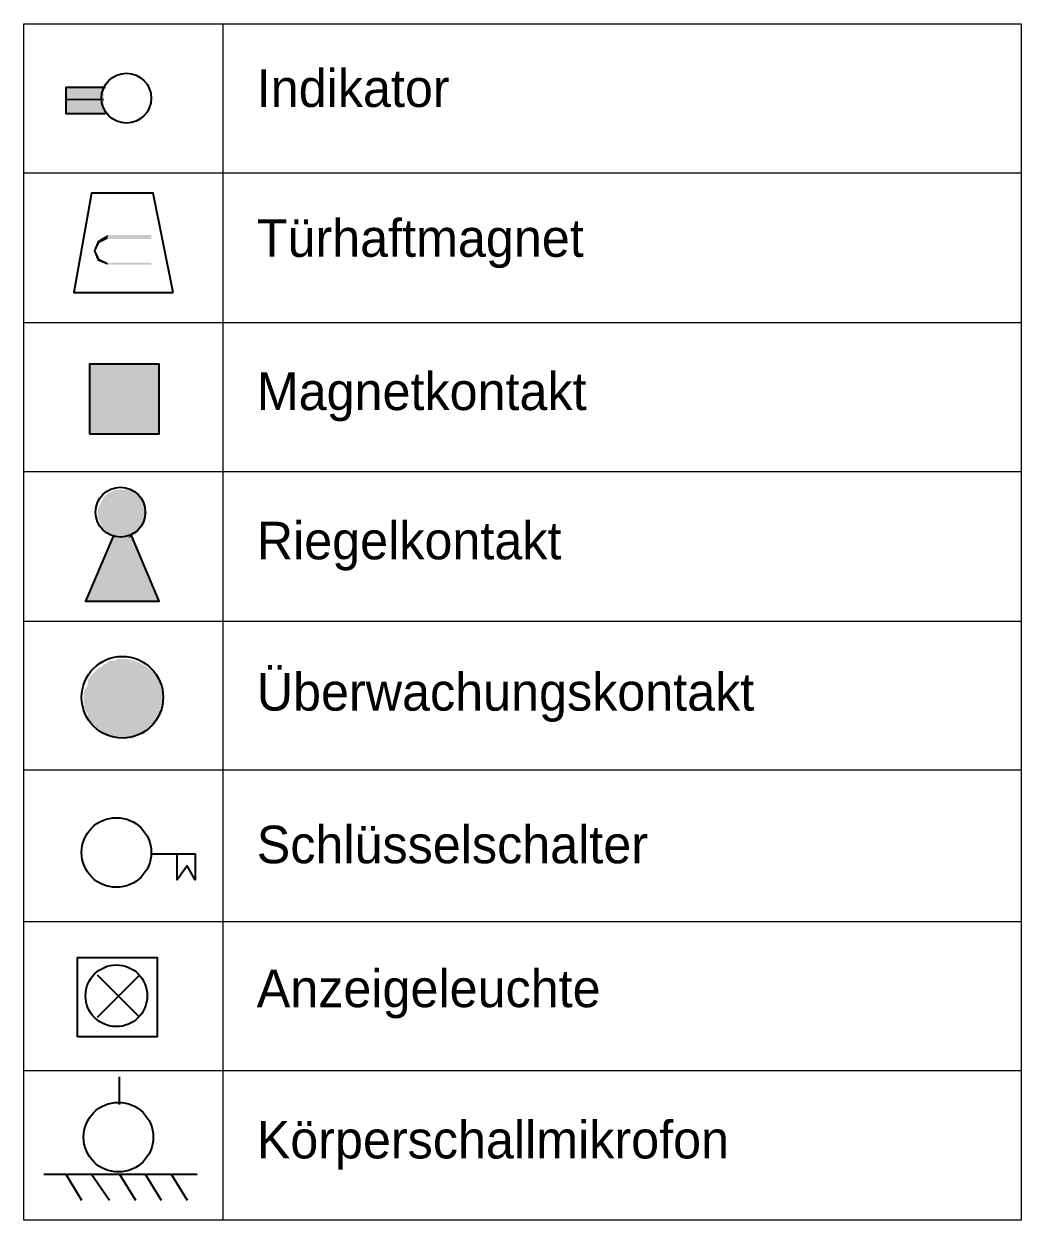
# Model space of a CAD drawing. Header units: millimetres. Extents: x -10377 to 8287, y -8757 to 3333.
# Drawn here: x 6345 to 8287, y -8237 to -5908 of the extents above; entities that cross this region are included whole.
import ezdxf

# ---------------------------------------------------------------- set-up
doc = ezdxf.new("R2010")
doc.units = ezdxf.units.MM
doc.layers.add('PDF2_EL_Legende', color=7, linetype='CONTINUOUS')
doc.layers.add('PDF2_Text', color=7, linetype='CONTINUOUS')
doc.styles.add('PDF ArialMT', font='PDF ArialMT')

msp = doc.modelspace()

# ---------------------------------------------------------------- linework, layer by layer
at = {"layer": 'PDF2_EL_Legende', "color": 7, "lineweight": 9}
msp.add_lwpolyline([(6344.6, -8237.3), (6344.6, -5907.5), (8286.8, -5907.5), (8286.8, -8237.3)], close=True, dxfattribs=at)
for points in [[(6732.3, -5907.5), (6732.3, -8237.3)], [(8286.8, -6198.3), (6344.6, -6198.3)], [(6344.6, -6489), (8286.8, -6489)], [(8286.8, -6779.8), (6344.6, -6779.8)], [(6344.6, -7070.5), (8286.8, -7070.5)], [(8286.8, -7361.2), (6344.6, -7361.2)], [(6344.6, -7655.9), (8286.8, -7655.9)], [(8286.8, -7946.6), (6344.6, -7946.6)]]:
    msp.add_lwpolyline(points, dxfattribs=at)
at = {"layer": 'PDF2_EL_Legende', "lineweight": 25}
for points in [[(6503.6, -6031.6), (6426, -6031.6), (6426, -6054.9), (6426, -6082), (6503.6, -6082)], [(6519.1, -6903.8), (6464.8, -7031.7), (6608.2, -7031.7), (6554, -6903.8)], [(6592.7, -7524.1), (6678, -7524.1), (6678, -7574.4), (6662.5, -7547.3), (6643.1, -7574.4), (6643.1, -7524.1)], [(6488.1, -7841.9), (6569.5, -7760.5)], [(6569.5, -7841.9), (6488.1, -7760.5)], [(6530.7, -8012.5), (6530.7, -7958.2)], [(6383.4, -8148.2), (6681.9, -8148.2)], [(6426, -8148.2), (6457.1, -8198.6)], [(6476.4, -8148.2), (6511.3, -8198.6)], [(6530.7, -8148.2), (6561.7, -8198.6)], [(6581.1, -8148.2), (6612.1, -8198.6)], [(6631.5, -8148.2), (6662.5, -8198.6)]]:
    msp.add_lwpolyline(points, dxfattribs=at)
at = {"layer": 'PDF2_EL_Legende', "lineweight": 0}
msp.add_lwpolyline([(6499.7, -6054.9), (6426, -6054.9), (6499.7, -6054.9)], dxfattribs=at)
at = {"layer": 'PDF2_EL_Legende', "lineweight": 25}
for points in [[(6635.4, -6430.9), (6596.6, -6237), (6476.4, -6237), (6441.6, -6430.9)], [(6472.6, -6706.1), (6608.2, -6706.1), (6608.2, -6570.4), (6472.6, -6570.4)], [(6449.3, -7880.7), (6449.3, -7725.6), (6604.4, -7725.6), (6604.4, -7880.7)]]:
    msp.add_lwpolyline(points, close=True, dxfattribs=at)
for centre, radius in [((6544.2, -6052.1), 48.5), ((6532.6, -6858.5), 48.5), ((6536.4, -7219), 79.5), ((6524.8, -7521.4), 67.8), ((6524.8, -7800.5), 60.1), ((6528.7, -8075.8), 67.8)]:
    msp.add_circle(centre, radius, dxfattribs=at)
at = {"layer": 'PDF2_EL_Legende'}
for points in [[(6503.6, -6031.6), (6426, -6031.6), (6499.7, -6039.3)], [(6426, -6031.6), (6499.7, -6039.3), (6426, -6039.3)], [(6499.7, -6039.3), (6426, -6039.3), (6499.7, -6047.1)], [(6426, -6039.3), (6499.7, -6047.1), (6426, -6047.1)], [(6499.7, -6047.1), (6426, -6047.1), (6499.7, -6054.9)], [(6426, -6047.1), (6499.7, -6054.9), (6426, -6054.9)], [(6426, -6054.9), (6499.7, -6054.9), (6499.7, -6054.9)], [(6499.7, -6054.9), (6426, -6054.9), (6499.7, -6066.5)], [(6426, -6054.9), (6499.7, -6066.5), (6426, -6066.5)], [(6499.7, -6066.5), (6426, -6066.5), (6499.7, -6074.2)], [(6426, -6066.5), (6499.7, -6074.2), (6426, -6074.2)], [(6499.7, -6074.2), (6426, -6074.2), (6503.6, -6082)], [(6426, -6074.2), (6503.6, -6082), (6426, -6082)], [(6488.1, -6330.1), (6491.9, -6334), (6480.3, -6349.5)], [(6491.9, -6334), (6480.3, -6349.5), (6484.2, -6349.5)], [(6507.5, -6318.5), (6507.5, -6326.2), (6488.1, -6330.1)], [(6507.5, -6326.2), (6488.1, -6330.1), (6491.9, -6334)], [(6592.7, -6326.2), (6592.7, -6318.5), (6507.5, -6326.2)], [(6592.7, -6318.5), (6507.5, -6326.2), (6507.5, -6318.5)], [(6480.3, -6349.5), (6484.2, -6349.5), (6488.1, -6368.8)], [(6484.2, -6349.5), (6488.1, -6368.8), (6491.9, -6365)], [(6488.1, -6368.8), (6491.9, -6365), (6507.5, -6376.6)], [(6491.9, -6365), (6507.5, -6376.6), (6507.5, -6372.7)], [(6592.7, -6376.6), (6592.7, -6372.7), (6507.5, -6376.6)], [(6592.7, -6372.7), (6507.5, -6376.6), (6507.5, -6372.7)], [(6608.2, -6570.4), (6472.6, -6570.4), (6608.2, -6706.1)], [(6472.6, -6570.4), (6608.2, -6706.1), (6472.6, -6706.1)], [(6507.5, -6822.4), (6569.5, -6830.2), (6499.7, -6830.2)], [(6515.2, -6818.5), (6565.6, -6822.4), (6507.5, -6822.4)], [(6565.6, -6822.4), (6507.5, -6822.4), (6569.5, -6830.2)], [(6523, -6814.6), (6557.8, -6818.5), (6515.2, -6818.5)], [(6557.8, -6818.5), (6515.2, -6818.5), (6565.6, -6822.4)], [(6530.7, -6814.6), (6550.1, -6814.6), (6523, -6814.6)], [(6550.1, -6814.6), (6523, -6814.6), (6557.8, -6818.5)], [(6538.5, -6814.6), (6530.7, -6814.6), (6550.1, -6814.6)], [(6491.9, -6845.7), (6581.1, -6853.4), (6488.1, -6853.4)], [(6495.8, -6837.9), (6581.1, -6845.7), (6491.9, -6845.7)], [(6581.1, -6845.7), (6491.9, -6845.7), (6581.1, -6853.4)], [(6499.7, -6830.2), (6577.2, -6837.9), (6495.8, -6837.9)], [(6577.2, -6837.9), (6495.8, -6837.9), (6581.1, -6845.7)], [(6569.5, -6830.2), (6499.7, -6830.2), (6577.2, -6837.9)], [(6581.1, -6853.4), (6488.1, -6853.4), (6585, -6861.2)], [(6488.1, -6853.4), (6585, -6861.2), (6488.1, -6861.2)], [(6585, -6861.2), (6488.1, -6861.2), (6581.1, -6868.9)], [(6488.1, -6861.2), (6581.1, -6868.9), (6488.1, -6868.9)], [(6581.1, -6868.9), (6488.1, -6868.9), (6581.1, -6876.7)], [(6488.1, -6868.9), (6581.1, -6876.7), (6491.9, -6876.7)], [(6581.1, -6876.7), (6491.9, -6876.7), (6577.2, -6884.4)], [(6491.9, -6876.7), (6577.2, -6884.4), (6495.8, -6884.4)], [(6577.2, -6884.4), (6495.8, -6884.4), (6569.5, -6892.2)], [(6495.8, -6884.4), (6569.5, -6892.2), (6499.7, -6892.2)], [(6569.5, -6892.2), (6499.7, -6892.2), (6565.6, -6899.9)], [(6499.7, -6892.2), (6565.6, -6899.9), (6507.5, -6899.9)], [(6515.2, -6907.7), (6608.2, -7031.7), (6464.8, -7031.7)], [(6565.6, -6899.9), (6507.5, -6899.9), (6557.8, -6903.8)], [(6507.5, -6899.9), (6557.8, -6903.8), (6515.2, -6903.8)], [(6557.8, -6903.8), (6515.2, -6903.8), (6550.1, -6907.7)], [(6515.2, -6903.8), (6550.1, -6907.7), (6523, -6907.7)], [(6519.1, -6903.8), (6526.8, -6907.7), (6515.2, -6907.7)], [(6534.6, -6907.7), (6534.6, -6907.7), (6515.2, -6907.7)], [(6534.6, -6907.7), (6515.2, -6907.7), (6526.8, -6907.7)], [(6554, -6907.7), (6515.2, -6907.7), (6608.2, -7031.7)], [(6550.1, -6907.7), (6523, -6907.7), (6538.5, -6907.7)], [(6523, -6907.7), (6538.5, -6907.7), (6530.7, -6907.7)], [(6554, -6907.7), (6546.2, -6907.7), (6534.6, -6907.7)], [(6554, -6903.8), (6554, -6907.7), (6546.2, -6907.7)], [(6546.2, -6907.7), (6554, -6907.7), (6554, -6907.7)], [(6507.5, -7151.9), (6577.2, -7155.8), (6499.7, -7155.8)], [(6511.3, -7148), (6569.5, -7151.9), (6507.5, -7151.9)], [(6569.5, -7151.9), (6507.5, -7151.9), (6577.2, -7155.8)], [(6523, -7148), (6561.7, -7148), (6511.3, -7148)], [(6561.7, -7148), (6511.3, -7148), (6569.5, -7151.9)], [(6526.8, -7144.2), (6557.8, -7148), (6523, -7148)], [(6557.8, -7148), (6523, -7148), (6561.7, -7148)], [(6542.3, -7144.2), (6546.2, -7144.2), (6526.8, -7144.2)], [(6546.2, -7144.2), (6526.8, -7144.2), (6557.8, -7148)], [(6476.4, -7175.2), (6604.4, -7179), (6472.6, -7179)], [(6484.2, -7167.4), (6600.5, -7175.2), (6476.4, -7175.2)], [(6600.5, -7175.2), (6476.4, -7175.2), (6604.4, -7179)], [(6488.1, -7163.5), (6596.6, -7167.4), (6484.2, -7167.4)], [(6596.6, -7167.4), (6484.2, -7167.4), (6600.5, -7175.2)], [(6495.8, -7159.7), (6588.9, -7163.5), (6488.1, -7163.5)], [(6588.9, -7163.5), (6488.1, -7163.5), (6596.6, -7167.4)], [(6499.7, -7155.8), (6585, -7159.7), (6495.8, -7159.7)], [(6585, -7159.7), (6495.8, -7159.7), (6588.9, -7163.5)], [(6577.2, -7155.8), (6499.7, -7155.8), (6585, -7159.7)], [(6468.7, -7194.5), (6612.1, -7202.3), (6464.8, -7202.3)], [(6472.6, -7179), (6608.2, -7186.8), (6468.7, -7186.8)], [(6608.2, -7186.8), (6468.7, -7186.8), (6612.1, -7194.5)], [(6468.7, -7186.8), (6612.1, -7194.5), (6468.7, -7194.5)], [(6612.1, -7194.5), (6468.7, -7194.5), (6612.1, -7202.3)], [(6604.4, -7179), (6472.6, -7179), (6608.2, -7186.8)], [(6464.8, -7202.3), (6616, -7206.2), (6460.9, -7206.2)], [(6616, -7206.2), (6460.9, -7206.2), (6616, -7213.9)], [(6460.9, -7206.2), (6616, -7213.9), (6460.9, -7213.9)], [(6616, -7213.9), (6460.9, -7213.9), (6616, -7221.7)], [(6460.9, -7213.9), (6616, -7221.7), (6460.9, -7221.7)], [(6616, -7221.7), (6460.9, -7221.7), (6616, -7229.4)], [(6460.9, -7221.7), (6616, -7229.4), (6460.9, -7229.4)], [(6612.1, -7202.3), (6464.8, -7202.3), (6616, -7206.2)], [(6616, -7229.4), (6460.9, -7229.4), (6616, -7237.2)], [(6460.9, -7229.4), (6616, -7237.2), (6460.9, -7237.2)], [(6616, -7237.2), (6460.9, -7237.2), (6612.1, -7244.9)], [(6460.9, -7237.2), (6612.1, -7244.9), (6464.8, -7244.9)], [(6612.1, -7244.9), (6464.8, -7244.9), (6612.1, -7252.7)], [(6464.8, -7244.9), (6612.1, -7252.7), (6468.7, -7252.7)], [(6612.1, -7252.7), (6468.7, -7252.7), (6608.2, -7256.6)], [(6468.7, -7252.7), (6608.2, -7256.6), (6468.7, -7256.6)], [(6608.2, -7256.6), (6468.7, -7256.6), (6604.4, -7264.3)], [(6468.7, -7256.6), (6604.4, -7264.3), (6472.6, -7264.3)], [(6604.4, -7264.3), (6472.6, -7264.3), (6600.5, -7272.1)], [(6472.6, -7264.3), (6600.5, -7272.1), (6476.4, -7272.1)], [(6600.5, -7272.1), (6476.4, -7272.1), (6596.6, -7276)], [(6476.4, -7272.1), (6596.6, -7276), (6484.2, -7276)], [(6596.6, -7276), (6484.2, -7276), (6588.9, -7279.8)], [(6484.2, -7276), (6588.9, -7279.8), (6488.1, -7279.8)], [(6588.9, -7279.8), (6488.1, -7279.8), (6585, -7283.7)], [(6488.1, -7279.8), (6585, -7283.7), (6495.8, -7283.7)], [(6585, -7283.7), (6495.8, -7283.7), (6577.2, -7291.5)], [(6495.8, -7283.7), (6577.2, -7291.5), (6499.7, -7291.5)], [(6577.2, -7291.5), (6499.7, -7291.5), (6569.5, -7291.5)], [(6499.7, -7291.5), (6569.5, -7291.5), (6507.5, -7291.5)], [(6569.5, -7291.5), (6507.5, -7291.5), (6561.7, -7295.3)], [(6507.5, -7291.5), (6561.7, -7295.3), (6511.3, -7295.3)], [(6561.7, -7295.3), (6511.3, -7295.3), (6557.8, -7299.2)], [(6511.3, -7295.3), (6557.8, -7299.2), (6523, -7299.2)], [(6523, -7299.2), (6526.8, -7299.2), (6546.2, -7299.2)], [(6523, -7299.2), (6557.8, -7299.2), (6546.2, -7299.2)], [(6526.8, -7299.2), (6546.2, -7299.2), (6542.3, -7299.2)]]:
    msp.add_solid(points, dxfattribs=at)

# ---------------------------------------------------------------- texts
at = {"layer": 'PDF2_Text', "attachment_point": 4, "style": 'PDF ArialMT'}
for s, insert, char_height, width in [('Indikator', (6798.1, -6033.2), 73.24, 406.881), ('Türhaftmagnet', (6798.1, -6335.6), 73.238, 707.972), ('Magnetkontakt', (6798.1, -6634.1), 73.238, 707.972), ('Riegelkontakt', (6798.1, -6924.8), 73.238, 651.009), ('Überwachungskontakt', (6798.1, -7219.5), 73.238, 1049.78), ('Schlüsselschalter', (6798.1, -7506.3), 73.238, 846.395), ('Anzeigeleuchte', (6798.1, -7797.1), 73.238, 716.11), ('Körperschallmikrofon', (6798.1, -8091.7), 73.238, 1017.229)]:
    msp.add_mtext(s, dxfattribs=dict(at, insert=insert, char_height=char_height, width=width))

doc.saveas('drawing.dxf')
